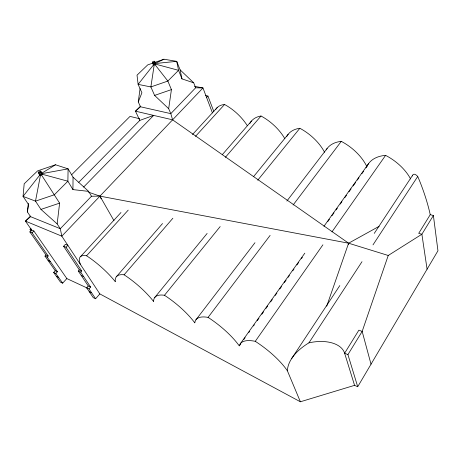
<?xml version="1.0" encoding="UTF-8"?>
<svg xmlns="http://www.w3.org/2000/svg" width="461" height="461" viewBox="0 0 461 461"><rect width="100%" height="100%" fill="white"/><g stroke="black" fill="none" stroke-linecap="round" stroke-linejoin="round"><path stroke-width="0.69" d="M433.392 215.5L421.884 234.234L388.231 255.48L348.602 243.206L99.939 196.132L91.48 196.242L88.639 191.378L72.936 189.598L73.051 177.208L68.101 168.864L55.527 164.773L37.6 170.881L24.191 183.789L23.05 196.386L28.57 204.563L27.389 211.979L30.599 216.676L60.299 228.708L61.814 236.165L99.824 293.899L300.382 401.779L354.567 385.344L357.719 386.733L437.95 250.772L433.392 215.5L430.24 214.676A42.4 7.63 71 0 0 417.735 176.465A43.991 8.142 70.6 0 0 412.29 176.004M72.936 189.598L67.876 181.213L42.228 174.246L40.752 171.907L40.799 171.221L40.101 170.985L38.326 172.062L38.28 172.748L39.761 175.082L41.473 174.978L42.228 174.246L42.268 173.561L40.799 171.221M39.807 174.402L39.761 175.082L23.05 196.386L35.491 201.14L40.96 209.398L57.158 223.902L60.299 228.708L91.48 196.242M27.389 211.979L28.328 203.387M57.158 223.902L59.613 203.128L39.998 172.639L38.28 172.748M212.435 112.916L202.967 87.947L195.643 87.792L170.806 113.642L140.496 106.779L138.265 101.95L140.092 88.466M348.683 244.618L348.602 243.206L172.61 119.825L170.806 113.642L168.674 108.681L171.423 89.613L167.856 81.055L155.092 64.753L154.083 62.379L154.602 61.301L153.893 61.18L152.378 62.079L153.461 64.955L155.092 64.753L155.685 64.177L154.602 61.301M388.231 255.48L362.167 331.419L347.928 354.601L357.719 386.733M326.722 306.179L348.602 243.206L379.121 226.334M138.265 101.95L141.913 92.753L138.116 84.375L137.026 75.178L147.722 64.886L153.133 62.996M430.24 214.676L418.709 233.341L421.884 234.234L427.082 269.184M300.382 401.779L287.405 370.823A50.07 28.524 -16.5 0 1 308.928 342.846L361.994 261.698M372.995 244.877L417.735 176.465M291.519 358.762L339.815 285.572M374.257 233.381L412.653 175.197M128.221 210.118L86.57 255.78A40.81 12.026 40.8 0 1 115.319 281.706A45.651 14.331 39.3 0 1 124.09 274.802A42.141 12.914 39.9 0 1 153.622 301.54A47.466 15.38 38.1 0 1 164.473 295.282A43.686 13.865 38.9 0 1 194.83 322.884A49.621 16.487 36.8 0 1 208.072 317.387A45.512 14.879 37.6 0 1 239.294 345.911A52.208 17.645 35.3 0 1 255.273 341.324L322.913 244.808M331.983 231.86L385.598 155.357A40.43 24.208 32.6 0 1 410.607 178.989M240.25 343.831L304.807 253.175M323.968 226.27L368.535 163.69M239.708 345.324L240.544 344.148M243.886 339.457L245.137 337.694M248.894 332.416L249.729 331.246M253.487 325.967L254.322 324.792M257.244 320.683L258.915 318.338M261.836 314.235L263.508 311.884M266.014 308.369L267.68 306.023M270.607 301.915L272.272 299.569M275.194 295.461L276.865 293.115M279.787 289.007L281.458 286.661M284.379 282.558L286.05 280.213M288.137 277.28L289.393 275.517M292.729 270.826L293.98 269.063M296.907 264.96L298.572 262.614M301.5 258.506L302.33 257.336M327.754 221.614L329.419 219.275M331.914 215.765L333.995 212.844M336.075 209.916L337.325 208.165M340.235 204.073L341.901 201.734M344.816 197.642L346.476 195.303M348.977 191.793L351.057 188.872M353.138 185.95L355.633 182.441M357.298 180.101L358.963 177.762M361.873 173.67L363.539 171.331M366.034 167.827L366.864 166.657A44.089 26.582 30.6 0 1 385.598 155.357M208.072 317.387L270.117 235.392M293.115 205.007L341.278 141.36A38.805 22.866 35.6 0 1 366.864 166.657M195.954 319.79L254.968 242.722M286.88 201.048L327.097 148.523M164.473 295.282L220.162 226.582M257.739 180.216L299.84 128.273A37.45 21.546 38.2 0 1 324.561 152.245M154.763 297.478L207.122 233.439M253.556 176.644L288.154 134.324M124.09 274.802L172.858 218.249M225.377 157.339L261.018 116.011A36.31 20.272 40.3 0 1 284.852 138.726M116.379 276.721L162.52 223.55M222.306 154.654L251.499 121.013M86.639 287.802L89.002 288.897L90.621 287.065L88.258 285.97L86.639 287.802L93.255 297.645L95.606 298.757L99.824 293.899M81.718 270.959L79.327 269.887L78.284 271.039L80.669 272.111L81.718 270.959L66.027 247.286L63.601 246.255L65.427 244.313L67.853 245.338L66.027 247.286M195.527 136.329L224.565 104.497A35.324 19.051 42.2 0 1 247.159 125.455M53.66 272.474L55.833 273.482L57.441 271.748L55.262 270.74L53.66 272.474L60.489 282.144L62.65 283.163L66.839 278.571L87.532 288.188M80.594 256.558L120.972 212.521M192.496 134.526L217.31 107.471M206.591 97.507L207.946 96.067L213.841 111.562M48.215 255.988L46.019 255.008L44.982 256.097L47.178 257.082L48.215 255.988L32.068 232.834L29.85 231.889L31.653 230.056L25.441 221.119L30.472 216.088M83.637 187.068L153.64 115.406L139.81 120.402L78.802 182.256M32.068 232.834L33.878 230.996L66.839 278.571M31.233 231.088L30.04 229.371L31.02 228.379M71.513 174.857L130.014 116.408L139.458 118.679A2.633 1.832 -77.7 0 0 139.199 119.117M140.519 106.122L135.465 111.176L139.81 120.402M39.998 172.639L40.752 171.907M140.496 106.779L135.465 111.176L172.61 119.825M30.599 216.676L25.441 221.119L61.814 236.165L202.967 87.947L194.536 86.34M55.527 164.773L41.576 173.324L42.268 173.561L68.101 168.864L67.876 181.213L54.335 194.778L35.491 201.14L40.453 175.324L38.972 172.984M181.986 78.889L178.568 70.331L176.73 61.348L163.955 59.221L154.902 63.56L176.73 61.348L180.107 69.842L181.986 78.889L193.712 82.813L195.643 87.792M152.453 62.575L154.083 62.379M154.487 62.523L163.955 59.221M153.156 62.702L154.17 65.076L150.874 86.939L154.602 95.415L171.423 89.613M40.96 209.398L59.613 203.128M205.485 95.577L207.946 96.067M88.524 192.179L99.939 196.132L113.988 220.692M347.928 354.601L344.621 353.23A34.581 19.938 -15.4 0 0 308.928 342.846M30.04 229.371L33.878 230.996M48.059 260.477L50.249 261.468M81.269 275.511L83.648 276.588M56.38 276.329L58.553 277.343M89.278 291.727L91.635 292.833M73.051 177.208L88.639 191.378M154.602 95.415L168.674 108.681M180.107 69.842L193.712 82.813M46.019 255.008L29.85 231.889M44.982 256.097L55.262 270.74M55.833 273.482L62.65 283.163M47.178 257.082L57.441 271.748M79.327 269.887L63.601 246.255M89.002 288.897L95.606 298.757M78.284 271.039L88.258 285.97M80.669 272.111L90.621 287.065M99.939 196.132L101.115 198.754M152.378 62.079L153.461 64.955L138.116 84.375L150.874 86.939L167.856 81.055L178.568 70.331L155.685 64.177L154.683 61.797M354.567 385.344L344.621 353.23L358.883 330.151L362.167 331.419L371.019 364.196M286.765 136.468A40.545 23.73 36.6 0 1 299.84 128.273M326.204 149.877A42.153 25.148 33.8 0 1 341.278 141.36M249.897 123.433A39.202 22.341 39 0 1 261.018 116.011M255.273 341.324A47.685 15.933 36.3 0 1 287.405 370.823M80.473 264.505A35.716 10.81 40.5 0 1 86.57 255.78M215.777 109.343A30.818 17.017 41.5 0 1 224.565 104.497"/></g></svg>
